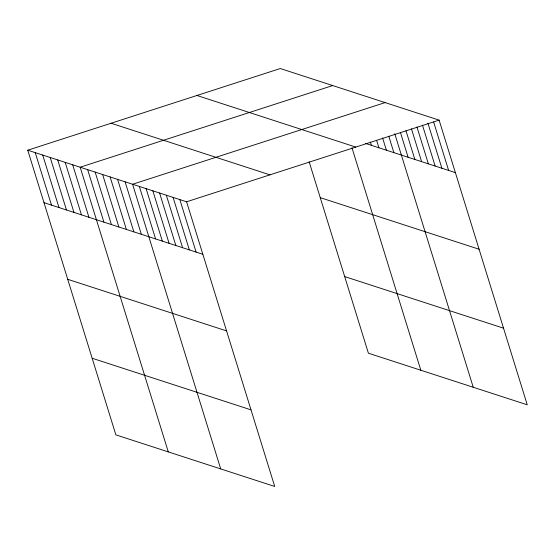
<?xml version="1.0" encoding="UTF-8"?>
<svg xmlns="http://www.w3.org/2000/svg" width="555" height="555" viewBox="0 0 555 555"><rect width="100%" height="100%" fill="white"/><g stroke="black" fill="none" stroke-linecap="round" stroke-linejoin="round"><path stroke-width="0.83" d="M27.75 150.197L186.598 201.791L274.718 486.464L115.87 434.863L27.75 150.197L280.282 68.536L439.13 120.137L527.25 404.803L368.402 353.209L309.149 161.776M332.702 85.56L80.17 167.221L168.29 451.895M385.121 102.592L132.589 184.253L220.71 468.919M186.598 201.791L439.13 120.137M365.426 143.398L455.377 172.619M196.949 95.481L355.797 147.082M111.083 123.245L269.931 174.846M320.249 197.642L479.097 249.237M344.683 276.584L503.531 328.185M43.998 202.679L202.846 254.28M67.717 279.304L226.558 330.898M92.151 358.246L250.999 409.847M433.649 122.038L448.627 170.427M427.912 123.127L441.877 168.234M422.431 125.035L435.12 166.035M416.951 126.942L428.37 163.843M411.47 128.85L421.62 161.651M405.983 130.758L414.869 159.458M400.502 132.666L408.119 157.266M394.771 133.755L473.242 387.258M388.805 136.239L393.877 152.639M382.582 137.911L386.391 150.211M376.616 140.394L378.905 147.776M370.4 142.066L371.413 145.341M351.974 147.824L420.822 370.234M179.848 199.599L196.088 252.088M173.098 197.407L189.338 249.889M166.34 195.214L182.588 247.697M159.59 193.022L175.838 245.504M152.84 190.83L169.088 243.312M146.09 188.638L162.338 241.12M139.34 186.445L155.587 238.927M125.097 181.818L141.345 234.3M117.611 179.383L133.859 231.872M110.126 176.955L126.367 229.437M102.633 174.52L118.881 227.002M95.148 172.085L111.395 224.574M87.655 169.657L103.903 222.139M72.684 164.793L88.925 217.276M65.192 162.358L81.439 214.84M57.706 159.923L73.954 212.412M50.214 157.495L66.461 209.977M42.728 155.06L58.976 207.542M35.236 152.625L51.483 205.114"/></g></svg>
